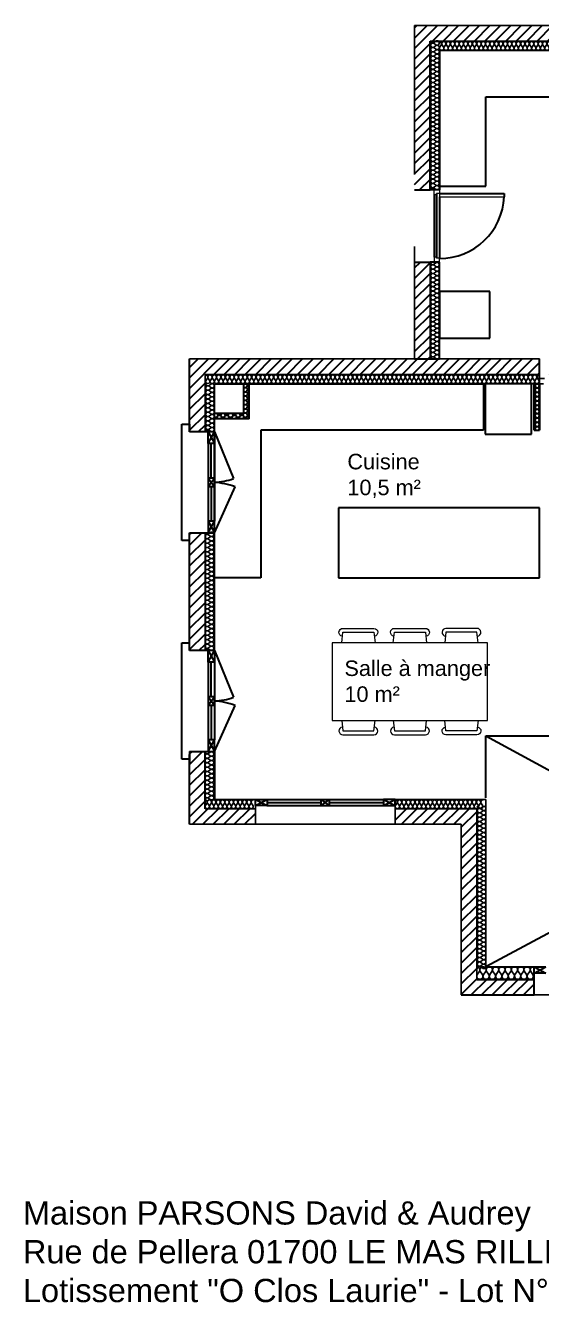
# Model space of a CAD drawing. Header units: millimetres. Extents: x -210 to 11976, y -396 to 3955.
# Drawn here: x -210 to 455, y -396 to 1250 of the extents above; entities that cross this region are included whole.
import ezdxf

# ---------------------------------------------------------------- set-up
doc = ezdxf.new("R2010")
doc.units = ezdxf.units.MM
for name, color, linetype in [('Cloisons', 8, 'Continuous'), ('Isolation', 6, 'Continuous'), ('MenuisInt', 4, 'Continuous'), ('Mobilier', 180, 'Continuous'), ('Texte', 7, 'Continuous')]:
    doc.layers.add(name, color=color, linetype=linetype)
for name, color, linetype, lineweight in [('IlotCentralCuisine', 5, 'Continuous', 5), ('MenuisExt', 140, 'Continuous', 18), ('Mobilier2', 150, 'Continuous', 5), ('VideSurSejour', 7, 'Continuous', 5)]:
    doc.layers.add(name, color=color, linetype=linetype, lineweight=lineweight)
doc.styles.get("Standard").update_dxf_attribs({"font": 'Arial.ttf'})

# ---------------------------------------------------------------- blocks, each defined once
blk = doc.blocks.new('*U10')
at = {"flags": 128}
for points in [[(0, 1, -0.505863), (0.24, 0.68), (0.01, 0.32, 1.322645), (0.49, 0.32), (0.26, 0.68, -0.505863), (0.5, 1)], [(0.5, 1, -0.505863), (0.74, 0.68), (0.51, 0.32, 1.322645), (0.99, 0.32), (0.76, 0.68, -0.505863), (1, 1)], [(1, 1, -0.505863), (1.24, 0.68), (1.01, 0.32, 1.322645), (1.49, 0.32), (1.26, 0.68, -0.505863), (1.5, 1)], [(1.5, 1, -0.505863), (1.74, 0.68), (1.51, 0.32, 1.322645), (1.99, 0.32), (1.76, 0.68, -0.505863), (2, 1)], [(2, 1, -0.505863), (2.24, 0.68), (2.01, 0.32, 1.322645), (2.49, 0.32), (2.26, 0.68, -0.505863), (2.5, 1)], [(2.5, 1, -0.505863), (2.74, 0.68), (2.51, 0.32, 1.322645), (2.99, 0.32), (2.76, 0.68, -0.505863), (3, 1)], [(3, 1, -0.505863), (3.24, 0.68), (3.01, 0.32, 1.322645), (3.49, 0.32), (3.26, 0.68, -0.505863), (3.5, 1)], [(3.5, 1, -0.505863), (3.74, 0.68), (3.51, 0.32, 1.322645), (3.99, 0.32), (3.76, 0.68, -0.505863), (4, 1)], [(4, 1, -0.505863), (4.24, 0.68), (4.01, 0.32, 1.322645), (4.49, 0.32), (4.26, 0.68, -0.505863), (4.5, 1)], [(4.5, 1, -0.505863), (4.74, 0.68), (4.51, 0.32, 1.322645), (4.99, 0.32), (4.76, 0.68, -0.505863), (5, 1)], [(5, 1, -0.505863), (5.24, 0.68), (5.01, 0.32, 1.322645), (5.49, 0.32), (5.26, 0.68, -0.505863), (5.5, 1)]]:
    blk.add_lwpolyline(points, format="xyb", dxfattribs=at)
blk = doc.blocks.new('*U14')
at = {"flags": 128}
for points in [[(0, 1, -0.505863), (0.24, 0.68), (0.01, 0.32, 1.322645), (0.49, 0.32), (0.26, 0.68, -0.505863), (0.5, 1)], [(0.5, 1, -0.505863), (0.74, 0.68), (0.51, 0.32, 1.322645), (0.99, 0.32), (0.76, 0.68, -0.505863), (1, 1)], [(1, 1, -0.505863), (1.24, 0.68), (1.01, 0.32, 1.322645), (1.49, 0.32), (1.26, 0.68, -0.505863), (1.5, 1)], [(1.5, 1, -0.505863), (1.74, 0.68), (1.51, 0.32, 1.322645), (1.99, 0.32), (1.76, 0.68, -0.505863), (2, 1)], [(2, 1, -0.505863), (2.24, 0.68), (2.01, 0.32, 1.322645), (2.49, 0.32), (2.26, 0.68, -0.505863), (2.5, 1)], [(2.5, 1, -0.505863), (2.74, 0.68), (2.51, 0.32, 1.322645), (2.99, 0.32), (2.76, 0.68, -0.505863), (3, 1)], [(3, 1, -0.505863), (3.24, 0.68), (3.01, 0.32, 1.322645), (3.49, 0.32), (3.26, 0.68, -0.505863), (3.5, 1)], [(3.5, 1, -0.505863), (3.74, 0.68), (3.51, 0.32, 1.322645), (3.99, 0.32), (3.76, 0.68, -0.505863), (4, 1)], [(4, 1, -0.505863), (4.24, 0.68), (4.01, 0.32, 1.322645), (4.49, 0.32), (4.26, 0.68, -0.505863), (4.5, 1)], [(4.5, 1, -0.505863), (4.74, 0.68), (4.51, 0.32, 1.322645), (4.99, 0.32), (4.76, 0.68, -0.505863), (5, 1)], [(5, 1, -0.505863), (5.24, 0.68), (5.01, 0.32, 1.322645), (5.49, 0.32), (5.26, 0.68, -0.505863), (5.5, 1)], [(5.5, 1, -0.505863), (5.74, 0.68), (5.51, 0.32, 1.322645), (5.99, 0.32), (5.76, 0.68, -0.505863), (6, 1)], [(6, 1, -0.505863), (6.24, 0.68), (6.01, 0.32, 1.322645), (6.49, 0.32), (6.26, 0.68, -0.505863), (6.5, 1)], [(6.5, 1, -0.505863), (6.74, 0.68), (6.51, 0.32, 1.322645), (6.99, 0.32), (6.76, 0.68, -0.505863), (7, 1)], [(7, 1, -0.505863), (7.24, 0.68), (7.01, 0.32, 1.322645), (7.49, 0.32), (7.26, 0.68, -0.505863), (7.5, 1)], [(7.5, 1, -0.505863), (7.74, 0.68), (7.51, 0.32, 1.322645), (7.99, 0.32), (7.76, 0.68, -0.505863), (8, 1)], [(8, 1, -0.505863), (8.24, 0.68), (8.01, 0.32, 1.322645), (8.49, 0.32), (8.26, 0.68, -0.505863), (8.5, 1)], [(8.5, 1, -0.505863), (8.74, 0.68), (8.51, 0.32, 1.322645), (8.99, 0.32), (8.76, 0.68, -0.505863), (9, 1)], [(9, 1, -0.505863), (9.24, 0.68), (9.01, 0.32, 1.322645), (9.49, 0.32), (9.26, 0.68, -0.505863), (9.5, 1)], [(9.5, 1, -0.505863), (9.74, 0.68), (9.51, 0.32, 1.322645), (9.99, 0.32), (9.76, 0.68, -0.505863), (10, 1)], [(10, 1, -0.505863), (10.24, 0.68), (10.01, 0.32, 1.322645), (10.49, 0.32), (10.26, 0.68, -0.505863), (10.5, 1)], [(10.5, 1, -0.505863), (10.74, 0.68), (10.51, 0.32, 1.322645), (10.99, 0.32), (10.76, 0.68, -0.505863), (11, 1)], [(11, 1, -0.505863), (11.24, 0.68), (11.01, 0.32, 1.322645), (11.49, 0.32), (11.26, 0.68, -0.505863), (11.5, 1)], [(11.5, 1, -0.505863), (11.74, 0.68), (11.51, 0.32, 1.322645), (11.99, 0.32), (11.76, 0.68, -0.505863), (12, 1)], [(12, 1, -0.505863), (12.24, 0.68), (12.01, 0.32, 1.322645), (12.49, 0.32), (12.26, 0.68, -0.505863), (12.5, 1)], [(12.5, 1, -0.505863), (12.74, 0.68), (12.51, 0.32, 1.322645), (12.99, 0.32), (12.76, 0.68, -0.505863), (13, 1)], [(13, 1, -0.505863), (13.24, 0.68), (13.01, 0.32, 1.322645), (13.49, 0.32), (13.26, 0.68, -0.505863), (13.5, 1)], [(13.5, 1, -0.505863), (13.74, 0.68), (13.51, 0.32, 1.322645), (13.99, 0.32), (13.76, 0.68, -0.505863), (14, 1)], [(14, 1, -0.505863), (14.24, 0.68), (14.01, 0.32, 1.322645), (14.49, 0.32), (14.26, 0.68, -0.505863), (14.5, 1)], [(14.5, 1, -0.505863), (14.74, 0.68), (14.51, 0.32, 1.322645), (14.99, 0.32), (14.76, 0.68, -0.505863), (15, 1)], [(15, 1, -0.505863), (15.24, 0.68), (15.01, 0.32, 1.322645), (15.49, 0.32), (15.26, 0.68, -0.505863), (15.5, 1)], [(15.5, 1, -0.505863), (15.74, 0.68), (15.51, 0.32, 1.322645), (15.99, 0.32), (15.76, 0.68, -0.505863), (16, 1)], [(16, 1, -0.505863), (16.24, 0.68), (16.01, 0.32, 1.322645), (16.49, 0.32), (16.26, 0.68, -0.505863), (16.5, 1)], [(16.5, 1, -0.505863), (16.74, 0.68), (16.51, 0.32, 1.322645), (16.99, 0.32), (16.76, 0.68, -0.505863), (17, 1)], [(17, 1, -0.505863), (17.24, 0.68), (17.01, 0.32, 1.322645), (17.49, 0.32), (17.26, 0.68, -0.505863), (17.5, 1)], [(17.5, 1, -0.505863), (17.74, 0.68), (17.51, 0.32, 1.322645), (17.99, 0.32), (17.76, 0.68, -0.505863), (18, 1)], [(18, 1, -0.505863), (18.24, 0.68), (18.01, 0.32, 1.322645), (18.49, 0.32), (18.26, 0.68, -0.505863), (18.5, 1)]]:
    blk.add_lwpolyline(points, format="xyb", dxfattribs=at)
blk = doc.blocks.new('Tavolo 200x100')
at = {"layer": 'Mobilier2'}
for points in [[(13, 108.6, -0.946147), (13.6, 118.6), (53.6, 118.6, -0.946147), (54.1, 108.6)], [(120.6, 108.6, 0.946147), (120, 118.6), (80, 118.6, 0.946147), (79.4, 108.6)], [(187, 108.6, 0.946147), (186.4, 118.6), (146.4, 118.6, 0.946147), (145.9, 108.6)], [(13, -8.6, 0.946147), (13.6, -18.6), (53.6, -18.6, 0.946147), (54.1, -8.6)], [(120.6, -8.6, -0.946147), (120, -18.6), (80, -18.6, -0.946147), (79.4, -8.6)], [(187, -8.6, -0.946147), (186.4, -18.6), (146.4, -18.6, -0.946147), (145.9, -8.6)]]:
    blk.add_lwpolyline(points, format="xyb", dxfattribs=at)
blk.add_lwpolyline([(0, 100), (200, 100), (200, 0), (0, 0)], close=True, dxfattribs=at)
for points in [[(12.1, 100), (13.6, 113.6), (53.6, 113.6), (55.1, 100)], [(121.5, 100), (120, 113.6), (80, 113.6), (78.5, 100)], [(187.9, 100), (186.4, 113.6), (146.4, 113.6), (144.9, 100)], [(12.1, 0), (13.6, -13.6), (53.6, -13.6), (55.1, 0)], [(121.5, 0), (120, -13.6), (80, -13.6), (78.5, 0)], [(187.9, 0), (186.4, -13.6), (146.4, -13.6), (144.9, 0)]]:
    blk.add_lwpolyline(points, dxfattribs=at)
blk = doc.blocks.new('*U87')
at = {"flags": 128}
for points in [[(0, 1, -0.505863), (0.24, 0.68), (0.01, 0.32, 1.322645), (0.49, 0.32), (0.26, 0.68, -0.505863), (0.5, 1)], [(0.5, 1, -0.505863), (0.74, 0.68), (0.51, 0.32, 1.322645), (0.99, 0.32), (0.76, 0.68, -0.505863), (1, 1)], [(1, 1, -0.505863), (1.24, 0.68), (1.01, 0.32, 1.322645), (1.49, 0.32), (1.26, 0.68, -0.505863), (1.5, 1)], [(1.5, 1, -0.505863), (1.74, 0.68), (1.51, 0.32, 1.322645), (1.99, 0.32), (1.76, 0.68, -0.505863), (2, 1)], [(2, 1, -0.505863), (2.24, 0.68), (2.01, 0.32, 1.322645), (2.49, 0.32), (2.26, 0.68, -0.505863), (2.5, 1)], [(2.5, 1, -0.505863), (2.74, 0.68), (2.51, 0.32, 1.322645), (2.99, 0.32), (2.76, 0.68, -0.505863), (3, 1)], [(3, 1, -0.505863), (3.24, 0.68), (3.01, 0.32, 1.322645), (3.49, 0.32), (3.26, 0.68, -0.505863), (3.5, 1)], [(3.5, 1, -0.505863), (3.74, 0.68), (3.51, 0.32, 1.322645), (3.99, 0.32), (3.76, 0.68, -0.505863), (4, 1)], [(4, 1, -0.505863), (4.24, 0.68), (4.01, 0.32, 1.322645), (4.49, 0.32), (4.26, 0.68, -0.505863), (4.5, 1)], [(4.5, 1, -0.505863), (4.74, 0.68), (4.51, 0.32, 1.322645), (4.99, 0.32), (4.76, 0.68, -0.505863), (5, 1)], [(5, 1, -0.505863), (5.24, 0.68), (5.01, 0.32, 1.322645), (5.49, 0.32), (5.26, 0.68, -0.505863), (5.5, 1)], [(5.5, 1, -0.505863), (5.74, 0.68), (5.51, 0.32, 1.322645), (5.99, 0.32), (5.76, 0.68, -0.505863), (6, 1)], [(6, 1, -0.505863), (6.24, 0.68), (6.01, 0.32, 1.322645), (6.49, 0.32), (6.26, 0.68, -0.505863), (6.5, 1)], [(6.5, 1, -0.505863), (6.74, 0.68), (6.51, 0.32, 1.322645), (6.99, 0.32), (6.76, 0.68, -0.505863), (7, 1)], [(7, 1, -0.505863), (7.24, 0.68), (7.01, 0.32, 1.322645), (7.49, 0.32), (7.26, 0.68, -0.505863), (7.5, 1)], [(7.5, 1, -0.505863), (7.74, 0.68), (7.51, 0.32, 1.322645), (7.99, 0.32), (7.76, 0.68, -0.505863), (8, 1)], [(8, 1, -0.505863), (8.24, 0.68), (8.01, 0.32, 1.322645), (8.49, 0.32), (8.26, 0.68, -0.505863), (8.5, 1)], [(8.5, 1, -0.505863), (8.74, 0.68), (8.51, 0.32, 1.322645), (8.99, 0.32), (8.76, 0.68, -0.505863), (9, 1)], [(9, 1, -0.505863), (9.24, 0.68), (9.01, 0.32, 1.322645), (9.49, 0.32), (9.26, 0.68, -0.505863), (9.5, 1)], [(9.5, 1, -0.505863), (9.74, 0.68), (9.51, 0.32, 1.322645), (9.99, 0.32), (9.76, 0.68, -0.505863), (10, 1)]]:
    blk.add_lwpolyline(points, format="xyb", dxfattribs=at)
blk = doc.blocks.new('*U91')
at = {"flags": 128}
for points in [[(0, 1, -0.505863), (0.24, 0.68), (0.01, 0.32, 1.322645), (0.49, 0.32), (0.26, 0.68, -0.505863), (0.5, 1)], [(0.5, 1, -0.505863), (0.74, 0.68), (0.51, 0.32, 1.322645), (0.99, 0.32), (0.76, 0.68, -0.505863), (1, 1)], [(1, 1, -0.505863), (1.24, 0.68), (1.01, 0.32, 1.322645), (1.49, 0.32), (1.26, 0.68, -0.505863), (1.5, 1)], [(1.5, 1, -0.505863), (1.74, 0.68), (1.51, 0.32, 1.322645), (1.99, 0.32), (1.76, 0.68, -0.505863), (2, 1)], [(2, 1, -0.505863), (2.24, 0.68), (2.01, 0.32, 1.322645), (2.49, 0.32), (2.26, 0.68, -0.505863), (2.5, 1)], [(2.5, 1, -0.505863), (2.74, 0.68), (2.51, 0.32, 1.322645), (2.99, 0.32), (2.76, 0.68, -0.505863), (3, 1)], [(3, 1, -0.505863), (3.24, 0.68), (3.01, 0.32, 1.322645), (3.49, 0.32), (3.26, 0.68, -0.505863), (3.5, 1)], [(3.5, 1, -0.505863), (3.74, 0.68), (3.51, 0.32, 1.322645), (3.99, 0.32), (3.76, 0.68, -0.505863), (4, 1)], [(4, 1, -0.505863), (4.24, 0.68), (4.01, 0.32, 1.322645), (4.49, 0.32), (4.26, 0.68, -0.505863), (4.5, 1)], [(4.5, 1, -0.505863), (4.74, 0.68), (4.51, 0.32, 1.322645), (4.99, 0.32), (4.76, 0.68, -0.505863), (5, 1)], [(5, 1, -0.505863), (5.24, 0.68), (5.01, 0.32, 1.322645), (5.49, 0.32), (5.26, 0.68, -0.505863), (5.5, 1)], [(5.5, 1, -0.505863), (5.74, 0.68), (5.51, 0.32, 1.322645), (5.99, 0.32), (5.76, 0.68, -0.505863), (6, 1)], [(6, 1, -0.505863), (6.24, 0.68), (6.01, 0.32, 1.322645), (6.49, 0.32), (6.26, 0.68, -0.505863), (6.5, 1)], [(6.5, 1, -0.505863), (6.74, 0.68), (6.51, 0.32, 1.322645), (6.99, 0.32), (6.76, 0.68, -0.505863), (7, 1)], [(7, 1, -0.505863), (7.24, 0.68), (7.01, 0.32, 1.322645), (7.49, 0.32), (7.26, 0.68, -0.505863), (7.5, 1)], [(7.5, 1, -0.505863), (7.74, 0.68), (7.51, 0.32, 1.322645), (7.99, 0.32), (7.76, 0.68, -0.505863), (8, 1)], [(8, 1, -0.505863), (8.24, 0.68), (8.01, 0.32, 1.322645), (8.49, 0.32), (8.26, 0.68, -0.505863), (8.5, 1)], [(8.5, 1, -0.505863), (8.74, 0.68), (8.51, 0.32, 1.322645), (8.99, 0.32), (8.76, 0.68, -0.505863), (9, 1)], [(9, 1, -0.505863), (9.24, 0.68), (9.01, 0.32, 1.322645), (9.49, 0.32), (9.26, 0.68, -0.505863), (9.5, 1)], [(9.5, 1, -0.505863), (9.74, 0.68), (9.51, 0.32, 1.322645), (9.99, 0.32), (9.76, 0.68, -0.505863), (10, 1)], [(10, 1, -0.505863), (10.24, 0.68), (10.01, 0.32, 1.322645), (10.49, 0.32), (10.26, 0.68, -0.505863), (10.5, 1)], [(10.5, 1, -0.505863), (10.74, 0.68), (10.51, 0.32, 1.322645), (10.99, 0.32), (10.76, 0.68, -0.505863), (11, 1)], [(11, 1, -0.505863), (11.24, 0.68), (11.01, 0.32, 1.322645), (11.49, 0.32), (11.26, 0.68, -0.505863), (11.5, 1)], [(11.5, 1, -0.505863), (11.74, 0.68), (11.51, 0.32, 1.322645), (11.99, 0.32), (11.76, 0.68, -0.505863), (12, 1)], [(12, 1, -0.505863), (12.24, 0.68), (12.01, 0.32, 1.322645), (12.49, 0.32), (12.26, 0.68, -0.505863), (12.5, 1)], [(12.5, 1, -0.505863), (12.74, 0.68), (12.51, 0.32, 1.322645), (12.99, 0.32), (12.76, 0.68, -0.505863), (13, 1)], [(13, 1, -0.505863), (13.24, 0.68), (13.01, 0.32, 1.322645), (13.49, 0.32), (13.26, 0.68, -0.505863), (13.5, 1)], [(13.5, 1, -0.505863), (13.74, 0.68), (13.51, 0.32, 1.322645), (13.99, 0.32), (13.76, 0.68, -0.505863), (14, 1)], [(14, 1, -0.505863), (14.24, 0.68), (14.01, 0.32, 1.322645), (14.49, 0.32), (14.26, 0.68, -0.505863), (14.5, 1)], [(14.5, 1, -0.505863), (14.74, 0.68), (14.51, 0.32, 1.322645), (14.99, 0.32), (14.76, 0.68, -0.505863), (15, 1)], [(15, 1, -0.505863), (15.24, 0.68), (15.01, 0.32, 1.322645), (15.49, 0.32), (15.26, 0.68, -0.505863), (15.5, 1)], [(15.5, 1, -0.505863), (15.74, 0.68), (15.51, 0.32, 1.322645), (15.99, 0.32), (15.76, 0.68, -0.505863), (16, 1)], [(16, 1, -0.505863), (16.24, 0.68), (16.01, 0.32, 1.322645), (16.49, 0.32), (16.26, 0.68, -0.505863), (16.5, 1)], [(16.5, 1, -0.505863), (16.74, 0.68), (16.51, 0.32, 1.322645), (16.99, 0.32), (16.76, 0.68, -0.505863), (17, 1)], [(17, 1, -0.505863), (17.24, 0.68), (17.01, 0.32, 1.322645), (17.49, 0.32), (17.26, 0.68, -0.505863), (17.5, 1)], [(17.5, 1, -0.505863), (17.74, 0.68), (17.51, 0.32, 1.322645), (17.99, 0.32), (17.76, 0.68, -0.505863), (18, 1)], [(18, 1, -0.505863), (18.24, 0.68), (18.01, 0.32, 1.322645), (18.49, 0.32), (18.26, 0.68, -0.505863), (18.5, 1)], [(18.5, 1, -0.505863), (18.74, 0.68), (18.51, 0.32, 1.322645), (18.99, 0.32), (18.76, 0.68, -0.505863), (19, 1)], [(19, 1, -0.505863), (19.24, 0.68), (19.01, 0.32, 1.322645), (19.49, 0.32), (19.26, 0.68, -0.505863), (19.5, 1)], [(19.5, 1, -0.505863), (19.74, 0.68), (19.51, 0.32, 1.322645), (19.99, 0.32), (19.76, 0.68, -0.505863), (20, 1)], [(20, 1, -0.505863), (20.24, 0.68), (20.01, 0.32, 1.322645), (20.49, 0.32), (20.26, 0.68, -0.505863), (20.5, 1)], [(20.5, 1, -0.505863), (20.74, 0.68), (20.51, 0.32, 1.322645), (20.99, 0.32), (20.76, 0.68, -0.505863), (21, 1)], [(21, 1, -0.505863), (21.24, 0.68), (21.01, 0.32, 1.322645), (21.49, 0.32), (21.26, 0.68, -0.505863), (21.5, 1)], [(21.5, 1, -0.505863), (21.74, 0.68), (21.51, 0.32, 1.322645), (21.99, 0.32), (21.76, 0.68, -0.505863), (22, 1)], [(22, 1, -0.505863), (22.24, 0.68), (22.01, 0.32, 1.322645), (22.49, 0.32), (22.26, 0.68, -0.505863), (22.5, 1)], [(22.5, 1, -0.505863), (22.74, 0.68), (22.51, 0.32, 1.322645), (22.99, 0.32), (22.76, 0.68, -0.505863), (23, 1)], [(23, 1, -0.505863), (23.24, 0.68), (23.01, 0.32, 1.322645), (23.49, 0.32), (23.26, 0.68, -0.505863), (23.5, 1)], [(23.5, 1, -0.505863), (23.74, 0.68), (23.51, 0.32, 1.322645), (23.99, 0.32), (23.76, 0.68, -0.505863), (24, 1)], [(24, 1, -0.505863), (24.24, 0.68), (24.01, 0.32, 1.322645), (24.49, 0.32), (24.26, 0.68, -0.505863), (24.5, 1)], [(24.5, 1, -0.505863), (24.74, 0.68), (24.51, 0.32, 1.322645), (24.99, 0.32), (24.76, 0.68, -0.505863), (25, 1)], [(25, 1, -0.505863), (25.24, 0.68), (25.01, 0.32, 1.322645), (25.49, 0.32), (25.26, 0.68, -0.505863), (25.5, 1)], [(25.5, 1, -0.505863), (25.74, 0.68), (25.51, 0.32, 1.322645), (25.99, 0.32), (25.76, 0.68, -0.505863), (26, 1)], [(26, 1, -0.505863), (26.24, 0.68), (26.01, 0.32, 1.322645), (26.49, 0.32), (26.26, 0.68, -0.505863), (26.5, 1)], [(26.5, 1, -0.505863), (26.74, 0.68), (26.51, 0.32, 1.322645), (26.99, 0.32), (26.76, 0.68, -0.505863), (27, 1)], [(27, 1, -0.505863), (27.24, 0.68), (27.01, 0.32, 1.322645), (27.49, 0.32), (27.26, 0.68, -0.505863), (27.5, 1)], [(27.5, 1, -0.505863), (27.74, 0.68), (27.51, 0.32, 1.322645), (27.99, 0.32), (27.76, 0.68, -0.505863), (28, 1)], [(28, 1, -0.505863), (28.24, 0.68), (28.01, 0.32, 1.322645), (28.49, 0.32), (28.26, 0.68, -0.505863), (28.5, 1)], [(28.5, 1, -0.505863), (28.74, 0.68), (28.51, 0.32, 1.322645), (28.99, 0.32), (28.76, 0.68, -0.505863), (29, 1)], [(29, 1, -0.505863), (29.24, 0.68), (29.01, 0.32, 1.322645), (29.49, 0.32), (29.26, 0.68, -0.505863), (29.5, 1)], [(29.5, 1, -0.505863), (29.74, 0.68), (29.51, 0.32, 1.322645), (29.99, 0.32), (29.76, 0.68, -0.505863), (30, 1)], [(30, 1, -0.505863), (30.24, 0.68), (30.01, 0.32, 1.322645), (30.49, 0.32), (30.26, 0.68, -0.505863), (30.5, 1)], [(30.5, 1, -0.505863), (30.74, 0.68), (30.51, 0.32, 1.322645), (30.99, 0.32), (30.76, 0.68, -0.505863), (31, 1)], [(31, 1, -0.505863), (31.24, 0.68), (31.01, 0.32, 1.322645), (31.49, 0.32), (31.26, 0.68, -0.505863), (31.5, 1)], [(31.5, 1, -0.505863), (31.74, 0.68), (31.51, 0.32, 1.322645), (31.99, 0.32), (31.76, 0.68, -0.505863), (32, 1)], [(32, 1, -0.505863), (32.24, 0.68), (32.01, 0.32, 1.322645), (32.49, 0.32), (32.26, 0.68, -0.505863), (32.5, 1)], [(32.5, 1, -0.505863), (32.74, 0.68), (32.51, 0.32, 1.322645), (32.99, 0.32), (32.76, 0.68, -0.505863), (33, 1)], [(33, 1, -0.505863), (33.24, 0.68), (33.01, 0.32, 1.322645), (33.49, 0.32), (33.26, 0.68, -0.505863), (33.5, 1)], [(33.5, 1, -0.505863), (33.74, 0.68), (33.51, 0.32, 1.322645), (33.99, 0.32), (33.76, 0.68, -0.505863), (34, 1)], [(34, 1, -0.505863), (34.24, 0.68), (34.01, 0.32, 1.322645), (34.49, 0.32), (34.26, 0.68, -0.505863), (34.5, 1)], [(34.5, 1, -0.505863), (34.74, 0.68), (34.51, 0.32, 1.322645), (34.99, 0.32), (34.76, 0.68, -0.505863), (35, 1)], [(35, 1, -0.505863), (35.24, 0.68), (35.01, 0.32, 1.322645), (35.49, 0.32), (35.26, 0.68, -0.505863), (35.5, 1)], [(35.5, 1, -0.505863), (35.74, 0.68), (35.51, 0.32, 1.322645), (35.99, 0.32), (35.76, 0.68, -0.505863), (36, 1)], [(36, 1, -0.505863), (36.24, 0.68), (36.01, 0.32, 1.322645), (36.49, 0.32), (36.26, 0.68, -0.505863), (36.5, 1)], [(36.5, 1, -0.505863), (36.74, 0.68), (36.51, 0.32, 1.322645), (36.99, 0.32), (36.76, 0.68, -0.505863), (37, 1)], [(37, 1, -0.505863), (37.24, 0.68), (37.01, 0.32, 1.322645), (37.49, 0.32), (37.26, 0.68, -0.505863), (37.5, 1)], [(37.5, 1, -0.505863), (37.74, 0.68), (37.51, 0.32, 1.322645), (37.99, 0.32), (37.76, 0.68, -0.505863), (38, 1)]]:
    blk.add_lwpolyline(points, format="xyb", dxfattribs=at)
blk = doc.blocks.new('*U92')
at = {"flags": 128}
for points in [[(0, 1, -0.505863), (0.24, 0.68), (0.01, 0.32, 1.322645), (0.49, 0.32), (0.26, 0.68, -0.505863), (0.5, 1)], [(0.5, 1, -0.505863), (0.74, 0.68), (0.51, 0.32, 1.322645), (0.99, 0.32), (0.76, 0.68, -0.505863), (1, 1)], [(1, 1, -0.505863), (1.24, 0.68), (1.01, 0.32, 1.322645), (1.49, 0.32), (1.26, 0.68, -0.505863), (1.5, 1)], [(1.5, 1, -0.505863), (1.74, 0.68), (1.51, 0.32, 1.322645), (1.99, 0.32), (1.76, 0.68, -0.505863), (2, 1)], [(2, 1, -0.505863), (2.24, 0.68), (2.01, 0.32, 1.322645), (2.49, 0.32), (2.26, 0.68, -0.505863), (2.5, 1)], [(2.5, 1, -0.505863), (2.74, 0.68), (2.51, 0.32, 1.322645), (2.99, 0.32), (2.76, 0.68, -0.505863), (3, 1)], [(3, 1, -0.505863), (3.24, 0.68), (3.01, 0.32, 1.322645), (3.49, 0.32), (3.26, 0.68, -0.505863), (3.5, 1)], [(3.5, 1, -0.505863), (3.74, 0.68), (3.51, 0.32, 1.322645), (3.99, 0.32), (3.76, 0.68, -0.505863), (4, 1)], [(4, 1, -0.505863), (4.24, 0.68), (4.01, 0.32, 1.322645), (4.49, 0.32), (4.26, 0.68, -0.505863), (4.5, 1)], [(4.5, 1, -0.505863), (4.74, 0.68), (4.51, 0.32, 1.322645), (4.99, 0.32), (4.76, 0.68, -0.505863), (5, 1)], [(5, 1, -0.505863), (5.24, 0.68), (5.01, 0.32, 1.322645), (5.49, 0.32), (5.26, 0.68, -0.505863), (5.5, 1)], [(5.5, 1, -0.505863), (5.74, 0.68), (5.51, 0.32, 1.322645), (5.99, 0.32), (5.76, 0.68, -0.505863), (6, 1)], [(6, 1, -0.505863), (6.24, 0.68), (6.01, 0.32, 1.322645), (6.49, 0.32), (6.26, 0.68, -0.505863), (6.5, 1)], [(6.5, 1, -0.505863), (6.74, 0.68), (6.51, 0.32, 1.322645), (6.99, 0.32), (6.76, 0.68, -0.505863), (7, 1)], [(7, 1, -0.505863), (7.24, 0.68), (7.01, 0.32, 1.322645), (7.49, 0.32), (7.26, 0.68, -0.505863), (7.5, 1)], [(7.5, 1, -0.505863), (7.74, 0.68), (7.51, 0.32, 1.322645), (7.99, 0.32), (7.76, 0.68, -0.505863), (8, 1)], [(8, 1, -0.505863), (8.24, 0.68), (8.01, 0.32, 1.322645), (8.49, 0.32), (8.26, 0.68, -0.505863), (8.5, 1)], [(8.5, 1, -0.505863), (8.74, 0.68), (8.51, 0.32, 1.322645), (8.99, 0.32), (8.76, 0.68, -0.505863), (9, 1)], [(9, 1, -0.505863), (9.24, 0.68), (9.01, 0.32, 1.322645), (9.49, 0.32), (9.26, 0.68, -0.505863), (9.5, 1)], [(9.5, 1, -0.505863), (9.74, 0.68), (9.51, 0.32, 1.322645), (9.99, 0.32), (9.76, 0.68, -0.505863), (10, 1)], [(10, 1, -0.505863), (10.24, 0.68), (10.01, 0.32, 1.322645), (10.49, 0.32), (10.26, 0.68, -0.505863), (10.5, 1)], [(10.5, 1, -0.505863), (10.74, 0.68), (10.51, 0.32, 1.322645), (10.99, 0.32), (10.76, 0.68, -0.505863), (11, 1)], [(11, 1, -0.505863), (11.24, 0.68), (11.01, 0.32, 1.322645), (11.49, 0.32), (11.26, 0.68, -0.505863), (11.5, 1)], [(11.5, 1, -0.505863), (11.74, 0.68), (11.51, 0.32, 1.322645), (11.99, 0.32), (11.76, 0.68, -0.505863), (12, 1)], [(12, 1, -0.505863), (12.24, 0.68), (12.01, 0.32, 1.322645), (12.49, 0.32), (12.26, 0.68, -0.505863), (12.5, 1)], [(12.5, 1, -0.505863), (12.74, 0.68), (12.51, 0.32, 1.322645), (12.99, 0.32), (12.76, 0.68, -0.505863), (13, 1)], [(13, 1, -0.505863), (13.24, 0.68), (13.01, 0.32, 1.322645), (13.49, 0.32), (13.26, 0.68, -0.505863), (13.5, 1)]]:
    blk.add_lwpolyline(points, format="xyb", dxfattribs=at)
blk = doc.blocks.new('*U93')
at = {"flags": 128}
for points in [[(0, 1, -0.505863), (0.24, 0.68), (0.01, 0.32, 1.322645), (0.49, 0.32), (0.26, 0.68, -0.505863), (0.5, 1)], [(0.5, 1, -0.505863), (0.74, 0.68), (0.51, 0.32, 1.322645), (0.99, 0.32), (0.76, 0.68, -0.505863), (1, 1)], [(1, 1, -0.505863), (1.24, 0.68), (1.01, 0.32, 1.322645), (1.49, 0.32), (1.26, 0.68, -0.505863), (1.5, 1)], [(1.5, 1, -0.505863), (1.74, 0.68), (1.51, 0.32, 1.322645), (1.99, 0.32), (1.76, 0.68, -0.505863), (2, 1)], [(2, 1, -0.505863), (2.24, 0.68), (2.01, 0.32, 1.322645), (2.49, 0.32), (2.26, 0.68, -0.505863), (2.5, 1)], [(2.5, 1, -0.505863), (2.74, 0.68), (2.51, 0.32, 1.322645), (2.99, 0.32), (2.76, 0.68, -0.505863), (3, 1)], [(3, 1, -0.505863), (3.24, 0.68), (3.01, 0.32, 1.322645), (3.49, 0.32), (3.26, 0.68, -0.505863), (3.5, 1)], [(3.5, 1, -0.505863), (3.74, 0.68), (3.51, 0.32, 1.322645), (3.99, 0.32), (3.76, 0.68, -0.505863), (4, 1)], [(4, 1, -0.505863), (4.24, 0.68), (4.01, 0.32, 1.322645), (4.49, 0.32), (4.26, 0.68, -0.505863), (4.5, 1)]]:
    blk.add_lwpolyline(points, format="xyb", dxfattribs=at)
blk = doc.blocks.new('*U96')
at = {"flags": 128}
for points in [[(0, 1, -0.505863), (0.24, 0.68), (0.01, 0.32, 1.322645), (0.49, 0.32), (0.26, 0.68, -0.505863), (0.5, 1)], [(0.5, 1, -0.505863), (0.74, 0.68), (0.51, 0.32, 1.322645), (0.99, 0.32), (0.76, 0.68, -0.505863), (1, 1)], [(1, 1, -0.505863), (1.24, 0.68), (1.01, 0.32, 1.322645), (1.49, 0.32), (1.26, 0.68, -0.505863), (1.5, 1)], [(1.5, 1, -0.505863), (1.74, 0.68), (1.51, 0.32, 1.322645), (1.99, 0.32), (1.76, 0.68, -0.505863), (2, 1)], [(2, 1, -0.505863), (2.24, 0.68), (2.01, 0.32, 1.322645), (2.49, 0.32), (2.26, 0.68, -0.505863), (2.5, 1)], [(2.5, 1, -0.505863), (2.74, 0.68), (2.51, 0.32, 1.322645), (2.99, 0.32), (2.76, 0.68, -0.505863), (3, 1)], [(3, 1, -0.505863), (3.24, 0.68), (3.01, 0.32, 1.322645), (3.49, 0.32), (3.26, 0.68, -0.505863), (3.5, 1)], [(3.5, 1, -0.505863), (3.74, 0.68), (3.51, 0.32, 1.322645), (3.99, 0.32), (3.76, 0.68, -0.505863), (4, 1)], [(4, 1, -0.505863), (4.24, 0.68), (4.01, 0.32, 1.322645), (4.49, 0.32), (4.26, 0.68, -0.505863), (4.5, 1)], [(4.5, 1, -0.505863), (4.74, 0.68), (4.51, 0.32, 1.322645), (4.99, 0.32), (4.76, 0.68, -0.505863), (5, 1)], [(5, 1, -0.505863), (5.24, 0.68), (5.01, 0.32, 1.322645), (5.49, 0.32), (5.26, 0.68, -0.505863), (5.5, 1)], [(5.5, 1, -0.505863), (5.74, 0.68), (5.51, 0.32, 1.322645), (5.99, 0.32), (5.76, 0.68, -0.505863), (6, 1)], [(6, 1, -0.505863), (6.24, 0.68), (6.01, 0.32, 1.322645), (6.49, 0.32), (6.26, 0.68, -0.505863), (6.5, 1)], [(6.5, 1, -0.505863), (6.74, 0.68), (6.51, 0.32, 1.322645), (6.99, 0.32), (6.76, 0.68, -0.505863), (7, 1)], [(7, 1, -0.505863), (7.24, 0.68), (7.01, 0.32, 1.322645), (7.49, 0.32), (7.26, 0.68, -0.505863), (7.5, 1)], [(7.5, 1, -0.505863), (7.74, 0.68), (7.51, 0.32, 1.322645), (7.99, 0.32), (7.76, 0.68, -0.505863), (8, 1)], [(8, 1, -0.505863), (8.24, 0.68), (8.01, 0.32, 1.322645), (8.49, 0.32), (8.26, 0.68, -0.505863), (8.5, 1)], [(8.5, 1, -0.505863), (8.74, 0.68), (8.51, 0.32, 1.322645), (8.99, 0.32), (8.76, 0.68, -0.505863), (9, 1)], [(9, 1, -0.505863), (9.24, 0.68), (9.01, 0.32, 1.322645), (9.49, 0.32), (9.26, 0.68, -0.505863), (9.5, 1)], [(9.5, 1, -0.505863), (9.74, 0.68), (9.51, 0.32, 1.322645), (9.99, 0.32), (9.76, 0.68, -0.505863), (10, 1)], [(10, 1, -0.505863), (10.24, 0.68), (10.01, 0.32, 1.322645), (10.49, 0.32), (10.26, 0.68, -0.505863), (10.5, 1)], [(10.5, 1, -0.505863), (10.74, 0.68), (10.51, 0.32, 1.322645), (10.99, 0.32), (10.76, 0.68, -0.505863), (11, 1)], [(11, 1, -0.505863), (11.24, 0.68), (11.01, 0.32, 1.322645), (11.49, 0.32), (11.26, 0.68, -0.505863), (11.5, 1)], [(11.5, 1, -0.505863), (11.74, 0.68), (11.51, 0.32, 1.322645), (11.99, 0.32), (11.76, 0.68, -0.505863), (12, 1)], [(12, 1, -0.505863), (12.24, 0.68), (12.01, 0.32, 1.322645), (12.49, 0.32), (12.26, 0.68, -0.505863), (12.5, 1)], [(12.5, 1, -0.505863), (12.74, 0.68), (12.51, 0.32, 1.322645), (12.99, 0.32), (12.76, 0.68, -0.505863), (13, 1)], [(13, 1, -0.505863), (13.24, 0.68), (13.01, 0.32, 1.322645), (13.49, 0.32), (13.26, 0.68, -0.505863), (13.5, 1)], [(13.5, 1, -0.505863), (13.74, 0.68), (13.51, 0.32, 1.322645), (13.99, 0.32), (13.76, 0.68, -0.505863), (14, 1)], [(14, 1, -0.505863), (14.24, 0.68), (14.01, 0.32, 1.322645), (14.49, 0.32), (14.26, 0.68, -0.505863), (14.5, 1)], [(14.5, 1, -0.505863), (14.74, 0.68), (14.51, 0.32, 1.322645), (14.99, 0.32), (14.76, 0.68, -0.505863), (15, 1)], [(15, 1, -0.505863), (15.24, 0.68), (15.01, 0.32, 1.322645), (15.49, 0.32), (15.26, 0.68, -0.505863), (15.5, 1)], [(15.5, 1, -0.505863), (15.74, 0.68), (15.51, 0.32, 1.322645), (15.99, 0.32), (15.76, 0.68, -0.505863), (16, 1)], [(16, 1, -0.505863), (16.24, 0.68), (16.01, 0.32, 1.322645), (16.49, 0.32), (16.26, 0.68, -0.505863), (16.5, 1)], [(16.5, 1, -0.505863), (16.74, 0.68), (16.51, 0.32, 1.322645), (16.99, 0.32), (16.76, 0.68, -0.505863), (17, 1)], [(17, 1, -0.505863), (17.24, 0.68), (17.01, 0.32, 1.322645), (17.49, 0.32), (17.26, 0.68, -0.505863), (17.5, 1)], [(17.5, 1, -0.505863), (17.74, 0.68), (17.51, 0.32, 1.322645), (17.99, 0.32), (17.76, 0.68, -0.505863), (18, 1)], [(18, 1, -0.505863), (18.24, 0.68), (18.01, 0.32, 1.322645), (18.49, 0.32), (18.26, 0.68, -0.505863), (18.5, 1)], [(18.5, 1, -0.505863), (18.74, 0.68), (18.51, 0.32, 1.322645), (18.99, 0.32), (18.76, 0.68, -0.505863), (19, 1)], [(19, 1, -0.505863), (19.24, 0.68), (19.01, 0.32, 1.322645), (19.49, 0.32), (19.26, 0.68, -0.505863), (19.5, 1)], [(19.5, 1, -0.505863), (19.74, 0.68), (19.51, 0.32, 1.322645), (19.99, 0.32), (19.76, 0.68, -0.505863), (20, 1)], [(20, 1, -0.505863), (20.24, 0.68), (20.01, 0.32, 1.322645), (20.49, 0.32), (20.26, 0.68, -0.505863), (20.5, 1)], [(20.5, 1, -0.505863), (20.74, 0.68), (20.51, 0.32, 1.322645), (20.99, 0.32), (20.76, 0.68, -0.505863), (21, 1)], [(21, 1, -0.505863), (21.24, 0.68), (21.01, 0.32, 1.322645), (21.49, 0.32), (21.26, 0.68, -0.505863), (21.5, 1)], [(21.5, 1, -0.505863), (21.74, 0.68), (21.51, 0.32, 1.322645), (21.99, 0.32), (21.76, 0.68, -0.505863), (22, 1)], [(22, 1, -0.505863), (22.24, 0.68), (22.01, 0.32, 1.322645), (22.49, 0.32), (22.26, 0.68, -0.505863), (22.5, 1)], [(22.5, 1, -0.505863), (22.74, 0.68), (22.51, 0.32, 1.322645), (22.99, 0.32), (22.76, 0.68, -0.505863), (23, 1)], [(23, 1, -0.505863), (23.24, 0.68), (23.01, 0.32, 1.322645), (23.49, 0.32), (23.26, 0.68, -0.505863), (23.5, 1)], [(23.5, 1, -0.505863), (23.74, 0.68), (23.51, 0.32, 1.322645), (23.99, 0.32), (23.76, 0.68, -0.505863), (24, 1)]]:
    blk.add_lwpolyline(points, format="xyb", dxfattribs=at)
blk = doc.blocks.new('*U99')
at = {"flags": 128}
for points in [[(0, 1, -0.505863), (0.24, 0.68), (0.01, 0.32, 1.322645), (0.49, 0.32), (0.26, 0.68, -0.505863), (0.5, 1)], [(0.5, 1, -0.505863), (0.74, 0.68), (0.51, 0.32, 1.322645), (0.99, 0.32), (0.76, 0.68, -0.505863), (1, 1)], [(1, 1, -0.505863), (1.24, 0.68), (1.01, 0.32, 1.322645), (1.49, 0.32), (1.26, 0.68, -0.505863), (1.5, 1)], [(1.5, 1, -0.505863), (1.74, 0.68), (1.51, 0.32, 1.322645), (1.99, 0.32), (1.76, 0.68, -0.505863), (2, 1)], [(2, 1, -0.505863), (2.24, 0.68), (2.01, 0.32, 1.322645), (2.49, 0.32), (2.26, 0.68, -0.505863), (2.5, 1)], [(2.5, 1, -0.505863), (2.74, 0.68), (2.51, 0.32, 1.322645), (2.99, 0.32), (2.76, 0.68, -0.505863), (3, 1)], [(3, 1, -0.505863), (3.24, 0.68), (3.01, 0.32, 1.322645), (3.49, 0.32), (3.26, 0.68, -0.505863), (3.5, 1)], [(3.5, 1, -0.505863), (3.74, 0.68), (3.51, 0.32, 1.322645), (3.99, 0.32), (3.76, 0.68, -0.505863), (4, 1)], [(4, 1, -0.505863), (4.24, 0.68), (4.01, 0.32, 1.322645), (4.49, 0.32), (4.26, 0.68, -0.505863), (4.5, 1)], [(4.5, 1, -0.505863), (4.74, 0.68), (4.51, 0.32, 1.322645), (4.99, 0.32), (4.76, 0.68, -0.505863), (5, 1)], [(5, 1, -0.505863), (5.24, 0.68), (5.01, 0.32, 1.322645), (5.49, 0.32), (5.26, 0.68, -0.505863), (5.5, 1)], [(5.5, 1, -0.505863), (5.74, 0.68), (5.51, 0.32, 1.322645), (5.99, 0.32), (5.76, 0.68, -0.505863), (6, 1)], [(6, 1, -0.505863), (6.24, 0.68), (6.01, 0.32, 1.322645), (6.49, 0.32), (6.26, 0.68, -0.505863), (6.5, 1)], [(6.5, 1, -0.505863), (6.74, 0.68), (6.51, 0.32, 1.322645), (6.99, 0.32), (6.76, 0.68, -0.505863), (7, 1)], [(7, 1, -0.505863), (7.24, 0.68), (7.01, 0.32, 1.322645), (7.49, 0.32), (7.26, 0.68, -0.505863), (7.5, 1)], [(7.5, 1, -0.505863), (7.74, 0.68), (7.51, 0.32, 1.322645), (7.99, 0.32), (7.76, 0.68, -0.505863), (8, 1)], [(8, 1, -0.505863), (8.24, 0.68), (8.01, 0.32, 1.322645), (8.49, 0.32), (8.26, 0.68, -0.505863), (8.5, 1)], [(8.5, 1, -0.505863), (8.74, 0.68), (8.51, 0.32, 1.322645), (8.99, 0.32), (8.76, 0.68, -0.505863), (9, 1)], [(9, 1, -0.505863), (9.24, 0.68), (9.01, 0.32, 1.322645), (9.49, 0.32), (9.26, 0.68, -0.505863), (9.5, 1)], [(9.5, 1, -0.505863), (9.74, 0.68), (9.51, 0.32, 1.322645), (9.99, 0.32), (9.76, 0.68, -0.505863), (10, 1)], [(10, 1, -0.505863), (10.24, 0.68), (10.01, 0.32, 1.322645), (10.49, 0.32), (10.26, 0.68, -0.505863), (10.5, 1)], [(10.5, 1, -0.505863), (10.74, 0.68), (10.51, 0.32, 1.322645), (10.99, 0.32), (10.76, 0.68, -0.505863), (11, 1)]]:
    blk.add_lwpolyline(points, format="xyb", dxfattribs=at)
blk = doc.blocks.new('*U98')
at = {"flags": 128}
for points in [[(0, 1, -0.505863), (0.24, 0.68), (0.01, 0.32, 1.322645), (0.49, 0.32), (0.26, 0.68, -0.505863), (0.5, 1)], [(0.5, 1, -0.505863), (0.74, 0.68), (0.51, 0.32, 1.322645), (0.99, 0.32), (0.76, 0.68, -0.505863), (1, 1)], [(1, 1, -0.505863), (1.24, 0.68), (1.01, 0.32, 1.322645), (1.49, 0.32), (1.26, 0.68, -0.505863), (1.5, 1)], [(1.5, 1, -0.505863), (1.74, 0.68), (1.51, 0.32, 1.322645), (1.99, 0.32), (1.76, 0.68, -0.505863), (2, 1)], [(2, 1, -0.505863), (2.24, 0.68), (2.01, 0.32, 1.322645), (2.49, 0.32), (2.26, 0.68, -0.505863), (2.5, 1)], [(2.5, 1, -0.505863), (2.74, 0.68), (2.51, 0.32, 1.322645), (2.99, 0.32), (2.76, 0.68, -0.505863), (3, 1)], [(3, 1, -0.505863), (3.24, 0.68), (3.01, 0.32, 1.322645), (3.49, 0.32), (3.26, 0.68, -0.505863), (3.5, 1)], [(3.5, 1, -0.505863), (3.74, 0.68), (3.51, 0.32, 1.322645), (3.99, 0.32), (3.76, 0.68, -0.505863), (4, 1)], [(4, 1, -0.505863), (4.24, 0.68), (4.01, 0.32, 1.322645), (4.49, 0.32), (4.26, 0.68, -0.505863), (4.5, 1)], [(4.5, 1, -0.505863), (4.74, 0.68), (4.51, 0.32, 1.322645), (4.99, 0.32), (4.76, 0.68, -0.505863), (5, 1)], [(5, 1, -0.505863), (5.24, 0.68), (5.01, 0.32, 1.322645), (5.49, 0.32), (5.26, 0.68, -0.505863), (5.5, 1)], [(5.5, 1, -0.505863), (5.74, 0.68), (5.51, 0.32, 1.322645), (5.99, 0.32), (5.76, 0.68, -0.505863), (6, 1)], [(6, 1, -0.505863), (6.24, 0.68), (6.01, 0.32, 1.322645), (6.49, 0.32), (6.26, 0.68, -0.505863), (6.5, 1)], [(6.5, 1, -0.505863), (6.74, 0.68), (6.51, 0.32, 1.322645), (6.99, 0.32), (6.76, 0.68, -0.505863), (7, 1)], [(7, 1, -0.505863), (7.24, 0.68), (7.01, 0.32, 1.322645), (7.49, 0.32), (7.26, 0.68, -0.505863), (7.5, 1)], [(7.5, 1, -0.505863), (7.74, 0.68), (7.51, 0.32, 1.322645), (7.99, 0.32), (7.76, 0.68, -0.505863), (8, 1)], [(8, 1, -0.505863), (8.24, 0.68), (8.01, 0.32, 1.322645), (8.49, 0.32), (8.26, 0.68, -0.505863), (8.5, 1)], [(8.5, 1, -0.505863), (8.74, 0.68), (8.51, 0.32, 1.322645), (8.99, 0.32), (8.76, 0.68, -0.505863), (9, 1)], [(9, 1, -0.505863), (9.24, 0.68), (9.01, 0.32, 1.322645), (9.49, 0.32), (9.26, 0.68, -0.505863), (9.5, 1)], [(9.5, 1, -0.505863), (9.74, 0.68), (9.51, 0.32, 1.322645), (9.99, 0.32), (9.76, 0.68, -0.505863), (10, 1)], [(10, 1, -0.505863), (10.24, 0.68), (10.01, 0.32, 1.322645), (10.49, 0.32), (10.26, 0.68, -0.505863), (10.5, 1)], [(10.5, 1, -0.505863), (10.74, 0.68), (10.51, 0.32, 1.322645), (10.99, 0.32), (10.76, 0.68, -0.505863), (11, 1)], [(11, 1, -0.505863), (11.24, 0.68), (11.01, 0.32, 1.322645), (11.49, 0.32), (11.26, 0.68, -0.505863), (11.5, 1)], [(11.5, 1, -0.505863), (11.74, 0.68), (11.51, 0.32, 1.322645), (11.99, 0.32), (11.76, 0.68, -0.505863), (12, 1)], [(12, 1, -0.505863), (12.24, 0.68), (12.01, 0.32, 1.322645), (12.49, 0.32), (12.26, 0.68, -0.505863), (12.5, 1)], [(12.5, 1, -0.505863), (12.74, 0.68), (12.51, 0.32, 1.322645), (12.99, 0.32), (12.76, 0.68, -0.505863), (13, 1)], [(13, 1, -0.505863), (13.24, 0.68), (13.01, 0.32, 1.322645), (13.49, 0.32), (13.26, 0.68, -0.505863), (13.5, 1)], [(13.5, 1, -0.505863), (13.74, 0.68), (13.51, 0.32, 1.322645), (13.99, 0.32), (13.76, 0.68, -0.505863), (14, 1)], [(14, 1, -0.505863), (14.24, 0.68), (14.01, 0.32, 1.322645), (14.49, 0.32), (14.26, 0.68, -0.505863), (14.5, 1)], [(14.5, 1, -0.505863), (14.74, 0.68), (14.51, 0.32, 1.322645), (14.99, 0.32), (14.76, 0.68, -0.505863), (15, 1)], [(15, 1, -0.505863), (15.24, 0.68), (15.01, 0.32, 1.322645), (15.49, 0.32), (15.26, 0.68, -0.505863), (15.5, 1)], [(15.5, 1, -0.505863), (15.74, 0.68), (15.51, 0.32, 1.322645), (15.99, 0.32), (15.76, 0.68, -0.505863), (16, 1)], [(16, 1, -0.505863), (16.24, 0.68), (16.01, 0.32, 1.322645), (16.49, 0.32), (16.26, 0.68, -0.505863), (16.5, 1)], [(16.5, 1, -0.505863), (16.74, 0.68), (16.51, 0.32, 1.322645), (16.99, 0.32), (16.76, 0.68, -0.505863), (17, 1)]]:
    blk.add_lwpolyline(points, format="xyb", dxfattribs=at)

msp = doc.modelspace()

# ---------------------------------------------------------------- hatches: boundary and pattern name
at = {"lineweight": 30, "transparency": 33554687}
h = msp.add_hatch(dxfattribs=at)
h.set_pattern_fill('ANSI31', color=256, scale=3)
h.paths.add_polyline_path([(311.1, 945.3), (291.1, 945.3), (291.1, 820.3), (311.1, 820.3)])
h.paths.add_polyline_path([(311.1, 1230.3), (1121.1, 1230.3), (1121.1, 1173.3), (1141.1, 1173.3), (1141.1, 1250.3), (291.1, 1250.3), (291.1, 1038.3), (311.1, 1038.3)])
h = msp.add_hatch(dxfattribs=at)
h.set_pattern_fill('ANSI31', color=256, scale=3)
h.paths.add_polyline_path([(291.1, 820.3), (1.1, 820.3), (1.1, 726.3), (21.1, 726.3), (21.1, 800.3), (1231.1, 800.1), (1231.1, 820.3), (1181.1, 820.3), (1091.1, 820.3), (545.1, 820.3), (545.1, 800.1), (452.1, 800.3), (452.1, 820.3)])
h.paths.add_polyline_path([(1.1, 444.3), (21.1, 444.3), (21.1, 596.3), (1.1, 596.3)])
h.paths.add_polyline_path([(21.1, 240.3), (21.1, 314.3), (1.1, 314.3), (1.1, 300.3), (1.1, 220.3), (86.1, 220.3), (86.1, 240.3)])
h.paths.add_polyline_path([(351.1, 220.3), (351.1, 0.3), (445.1, 0.3), (445.1, 20.3), (371.1, 20.3), (371.1, 220.3), (371.1, 240.3), (266.1, 240.3), (266.1, 220.3)])
h.paths.add_polyline_path([(845.1, 20.3), (845.1, 0.3), (955.1, 0.3), (955.1, 20.3)])
h.paths.add_polyline_path([(1061.1, 20.3), (1061.1, 0.3), (1141.1, 0.3), (1141.1, 75.3), (1121.1, 75.3), (1121.1, 20.3)])
h.paths.add_polyline_path([(1121.1, 145.3), (1141.1, 145.3), (1141.1, 220.3), (1226.1, 220.3), (1226.1, 240.3), (1121.1, 240.3)])
h.paths.add_polyline_path([(1491.1, 220.3), (1491.1, 820.3), (1301.1, 820.3), (1301.1, 800.3), (1471.1, 800.3), (1471.1, 240.3), (1406.1, 240.3), (1406.1, 220.3)])
at = {"layer": 'Cloisons', "lineweight": 30, "transparency": 33554687}
h = msp.add_hatch(dxfattribs=at)
h.set_pattern_fill('HONEY', color=256)
h.paths.add_polyline_path([(78.1, 788.3), (71.1, 788.3), (71.1, 750.3), (33.1, 750.3), (33.1, 743.3), (78.1, 743.3)])
h = msp.add_hatch(dxfattribs=at)
h.set_pattern_fill('HONEY', color=256)
h.set_pattern_definition([(0, (0, 2), (4.7625, 2.749631), [3.175, -6.35]), (120, (0, 2), (-4.7625, 2.749631), [3.175, -6.35]), (60, (0, 2), (1e-08, 5.499261), [-6.35, 3.175])])
h.paths.add_polyline_path([(452.1, 788.3), (445.1, 788.3), (445.1, 728.3), (452.1, 728.3)])

# ---------------------------------------------------------------- linework, layer by layer
for p, q in [((291.1, 1058.3), (291.1, 1250.3)), ((291.1, 1250.3), (1141.1, 1250.3)), ((311.1, 1058.3), (311.1, 1230.3)), ((311.1, 1230.3), (1121.1, 1230.3)), ((291.1, 820.3), (291.1, 965.3)), ((311.1, 820.3), (311.1, 945.3)), ((1.1, 820.3), (291.1, 820.3)), ((291.1, 820.3), (452.1, 820.3)), ((21.1, 800.3), (452.1, 800.3)), ((21.1, 726.3), (21.1, 800.3)), ((86.1, 220.3), (86.1, 252.3)), ((266.1, 220.3), (266.1, 252.3)), ((86.1, 240.3), (21.1, 240.3)), ((371.1, 240.3), (266.1, 240.3)), ((371.1, 220.3), (371.1, 240.3)), ((86.1, 220.3), (1.1, 220.3)), ((86.1, 220.3), (266.1, 220.3)), ((266.1, 220.3), (351.1, 220.3)), ((351.1, 0.3), (351.1, 220.3)), ((371.1, 20.3), (371.1, 220.3)), ((1141.1, 0.3), (351.1, 0.3))]:
    msp.add_line(p, q)
at = {"lineweight": 30}
for p, q in [((291.1, 1038.3), (311.1, 1038.3)), ((291.1, 945.3), (311.1, 945.3)), ((1.1, 726.3), (1.1, 820.3)), ((291.1, 820.3), (311.1, 820.3)), ((452.1, 786.3), (452.1, 820.3)), ((-8.9, 586.3), (-8.9, 736.3)), ((-8.9, 736.3), (1.1, 736.3)), ((1.1, 736.3), (1.1, 726.3)), ((33.1, 726.3), (1.1, 726.3)), ((1.1, 444.3), (1.1, 596.3)), ((1.1, 596.3), (33.1, 596.3)), ((21.1, 596.3), (21.1, 444.3)), ((1.1, 586.3), (-8.9, 586.3)), ((-8.9, 304.3), (-8.9, 454.3)), ((-8.9, 454.3), (1.1, 454.3)), ((33.1, 444.3), (1.1, 444.3)), ((1.1, 314.3), (33.1, 314.3)), ((1.1, 314.3), (1.1, 300.3)), ((21.1, 240.3), (21.1, 314.3)), ((1.1, 304.3), (-8.9, 304.3)), ((1.1, 220.3), (1.1, 310.3)), ((445.1, 0.3), (445.1, 34.3)), ((371.1, 20.3), (445.1, 20.3)), ((351.1, 0.3), (445.1, 0.3))]:
    msp.add_line(p, q, dxfattribs=at)
at = {"layer": 'Cloisons', "lineweight": 30}
for p, q in [((71.1, 750.3), (71.1, 788.3)), ((78.1, 743.3), (78.1, 788.4)), ((445.1, 728.3), (445.1, 788.3)), ((445.1, 788.3), (452.1, 788.3)), ((452.1, 788.3), (452.1, 728.3)), ((33.1, 750.3), (71.1, 750.3)), ((78.1, 743.3), (33.1, 743.3)), ((445.1, 728.3), (452.1, 728.3))]:
    msp.add_line(p, q, dxfattribs=at)
at = {"layer": 'IlotCentralCuisine', "lineweight": 30}
for p, q in [((452.1, 628.3), (193.1, 628.3)), ((193.1, 628.3), (193.1, 538.3)), ((452.1, 538.3), (452.1, 628.3)), ((193.1, 538.3), (452.1, 538.3))]:
    msp.add_line(p, q, dxfattribs=at)
at = {"layer": 'Isolation', "lineweight": 30}
for p, q in [((311.1, 1038.3), (311.1, 1230.3)), ((311.1, 1230.3), (593.1, 1230.3)), ((593.1, 1218.3), (323.1, 1218.3)), ((323.1, 1218.3), (323.1, 1058.3)), ((323.1, 1218.3), (323.1, 1038.3)), ((323.1, 1038.3), (311.1, 1038.3)), ((323.1, 945.3), (311.1, 945.3)), ((311.1, 945.3), (311.1, 820.3)), ((323.1, 820.3), (323.1, 945.3)), ((311.1, 820.3), (323.1, 820.3)), ((33.1, 726.3), (33.1, 788.3)), ((33.1, 314.3), (33.1, 252.3)), ((383.1, 36.3), (445.1, 36.3))]:
    msp.add_line(p, q, dxfattribs=at)
at = {"layer": 'Isolation'}
for p, q in [((33.1, 788.3), (452.1, 788.3)), ((33.1, 444.3), (33.1, 596.3)), ((86.1, 252.3), (33.1, 252.3)), ((266.1, 252.3), (383.1, 252.3)), ((383.1, 36.3), (383.1, 252.3))]:
    msp.add_line(p, q, dxfattribs=at)
at = {"layer": 'MenuisExt'}
for p, q in [((316.3, 1032), (316.3, 1038.3)), ((316.3, 1038.3), (323.1, 1038.3)), ((323.1, 1038.3), (323.1, 1033.5)), ((319.3, 1032), (316.3, 1032)), ((323.1, 1033.5), (319.3, 1033.5)), ((319.3, 1033.5), (319.3, 1032)), ((323.1, 1033.5), (323.1, 1029.6)), ((403.6, 1033.5), (323.1, 1033.5)), ((323.1, 1029.6), (406.4, 1029.6)), ((319.3, 951.6), (316.3, 951.6)), ((316.3, 951.6), (316.3, 945.3)), ((316.3, 945.3), (323.1, 945.3)), ((319.3, 950.2), (319.3, 951.6)), ((323.1, 950.2), (319.3, 950.2)), ((323.1, 945.3), (323.1, 950.2))]:
    msp.add_line(p, q, dxfattribs=at)
at = {"layer": 'MenuisExt', "lineweight": 30}
for p, q in [((316.3, 1032), (316.3, 951.6)), ((319.3, 1033.5), (319.3, 950.2)), ((323.1, 1033.5), (406.4, 1033.5)), ((323.1, 1029.6), (323.1, 950.2)), ((406.4, 1033.5), (406.4, 1029.6)), ((25.1, 711.3), (25.1, 726.3)), ((25.1, 711.3), (33.1, 726.3)), ((25.1, 726.3), (33.1, 711.3)), ((33.1, 726.3), (33.1, 711.3)), ((33.1, 726.3), (57.6, 666.1)), ((33.1, 711.3), (25.1, 711.3)), ((25.1, 711.3), (25.1, 611.3)), ((25.1, 711.3), (25.1, 661.3)), ((29.1, 666.8), (29.1, 711.3)), ((33.1, 711.3), (33.1, 611.3)), ((33.1, 666.8), (25.1, 666.8)), ((25.1, 655.8), (33.1, 666.8)), ((25.1, 666.8), (33.1, 655.8)), ((25.1, 661.3), (25.1, 655.8)), ((33.1, 655.8), (33.1, 666.8)), ((25.1, 655.8), (33.1, 655.8)), ((29.1, 655.8), (29.1, 611.3)), ((33.1, 596.3), (59.8, 655.6)), ((33.1, 611.3), (25.1, 611.3)), ((25.1, 611.3), (25.1, 596.3)), ((25.1, 596.3), (33.1, 611.3)), ((25.1, 611.3), (33.1, 596.3)), ((33.1, 596.3), (33.1, 611.3)), ((25.1, 429.3), (25.1, 444.3)), ((25.1, 429.3), (33.1, 444.3)), ((25.1, 444.3), (33.1, 429.3)), ((33.1, 429.3), (25.1, 429.3)), ((25.1, 429.3), (25.1, 329.3)), ((25.1, 429.3), (25.1, 379.3)), ((29.1, 384.8), (29.1, 429.3)), ((33.1, 444.3), (33.1, 429.3)), ((33.1, 444.3), (57.6, 384.1)), ((33.1, 429.3), (33.1, 329.3)), ((33.1, 384.8), (25.1, 384.8)), ((25.1, 373.8), (33.1, 384.8)), ((25.1, 384.8), (33.1, 373.8)), ((25.1, 379.3), (25.1, 373.8)), ((33.1, 373.8), (33.1, 384.8)), ((25.1, 373.8), (33.1, 373.8)), ((29.1, 373.8), (29.1, 329.3)), ((33.1, 314.3), (59.8, 373.6)), ((33.1, 329.3), (25.1, 329.3)), ((25.1, 329.3), (25.1, 314.3)), ((25.1, 314.3), (33.1, 329.3)), ((25.1, 329.3), (33.1, 314.3)), ((33.1, 314.3), (33.1, 329.3)), ((86.1, 252.3), (101.1, 252.3)), ((86.1, 244.3), (86.1, 252.3)), ((86.1, 252.3), (101.1, 244.3)), ((86.1, 244.3), (101.1, 252.3)), ((101.1, 252.3), (101.1, 244.3)), ((101.1, 252.3), (251.1, 252.3)), ((101.1, 248.3), (170.6, 248.3)), ((170.6, 244.3), (170.6, 252.3)), ((181.6, 244.3), (170.6, 252.3)), ((170.6, 244.3), (181.6, 252.3)), ((181.6, 244.3), (181.6, 252.3)), ((181.6, 248.3), (251.1, 248.3)), ((266.1, 252.3), (251.1, 252.3)), ((251.1, 252.3), (251.1, 244.3)), ((251.1, 244.3), (266.1, 252.3)), ((251.1, 252.3), (266.1, 244.3)), ((266.1, 244.3), (266.1, 252.3)), ((101.1, 244.3), (86.1, 244.3)), ((101.1, 244.3), (170.6, 244.3)), ((170.6, 244.3), (181.6, 244.3)), ((181.6, 244.3), (251.1, 244.3)), ((251.1, 244.3), (266.1, 244.3)), ((445.1, 36.3), (460.1, 36.3)), ((445.1, 28.3), (445.1, 36.3)), ((445.1, 28.3), (460.1, 36.3)), ((445.1, 36.3), (460.1, 28.3)), ((460.1, 28.3), (445.1, 28.3))]:
    msp.add_line(p, q, dxfattribs=at)
for centre, radius, start, end in [((323.9, 1032.7), 82.6, 269.4407, 357.8274), ((29.8, 743.2), 82, 272.3609, 289.858), ((24.6, 556), 105.6, 70.5224, 85.3556), ((29.8, 461.2), 82, 272.3609, 289.858), ((24.6, 274.1), 105.6, 70.5224, 85.3556)]:
    msp.add_arc(centre, radius, start, end, dxfattribs=at)
at = {"layer": 'MenuisInt'}
for p, q in [((452.1, 795.1), (452.1, 788.3)), ((458.4, 795.1), (452.1, 795.1)), ((452.1, 788.3), (457, 788.3))]:
    msp.add_line(p, q, dxfattribs=at)
at = {"layer": 'Mobilier', "lineweight": 30}
for p, q in [((593.1, 1218.3), (323.1, 1218.3)), ((323.1, 1218.3), (323.1, 1043.3)), ((383.1, 1158.3), (533.1, 1158.3)), ((383.1, 1043.3), (383.1, 1158.3)), ((323.1, 1043.3), (383.1, 1043.3)), ((388.1, 907.3), (323.1, 907.3)), ((323.1, 907.3), (323.1, 847.3)), ((388.1, 847.3), (388.1, 907.3)), ((323.1, 847.3), (388.1, 847.3)), ((33.1, 788.3), (380.1, 788.3)), ((33.1, 538.3), (33.1, 788.3)), ((380.1, 788.3), (380.1, 728.3)), ((381.9, 788.3), (381.9, 723.3)), ((441.9, 788.3), (381.9, 788.3)), ((441.9, 723.3), (441.9, 788.3)), ((380.1, 728.3), (93.1, 728.3)), ((93.1, 728.3), (93.1, 538.3)), ((381.9, 723.3), (441.9, 723.3)), ((93.1, 538.3), (33.1, 538.3))]:
    msp.add_line(p, q, dxfattribs=at)
at = {"layer": 'VideSurSejour', "lineweight": 30}
for p, q in [((383.1, 254.3), (383.1, 334.3)), ((383.1, 334.3), (935.1, 334.3)), ((383.1, 334.3), (935.1, 34.3)), ((935.1, 334.3), (383.1, 36.3))]:
    msp.add_line(p, q, dxfattribs=at)

# ---------------------------------------------------------------- block references
at = {"layer": 'Isolation', "lineweight": 30, "xscale": 11.30975603551797, "yscale": 11.30975603551797, "zscale": 11.30975603551797, "rotation": 90}
for name, p in [('*U98', (323.1, 1038.3)), ('*U99', (323.1, 820.3)), ('*U10', (33.1, 726.3)), ('*U92', (32.4, 444.3)), ('*U10', (32.4, 251.6)), ('*U14', (383.1, 34.3))]:
    msp.add_blockref(name, p, dxfattribs=at)
at = {"layer": 'Isolation', "lineweight": 30}
for name, p, xscale, yscale, zscale in [('*U96', (323.1, 1218.2), 11.30975603551797, 11.30975603551797, 11.30975603551797), ('*U91', (21.8, 788.5), 11.30975603551797, 11.30975603551797, 11.30975603551797), ('*U10', (21.1, 240.3), 11.30975603551797, 11.30975603551797, 11.30975603551797), ('*U87', (266.1, 240.3), 11.30975603551797, 11.30975603551797, 11.30975603551797), ('*U93', (371.1, 20.3), 16.24847861073939, 16.24847861073939, 16.24847861073939)]:
    msp.add_blockref(name, p, dxfattribs=dict(at, xscale=xscale, yscale=yscale, zscale=zscale))
at = {"layer": 'Mobilier', "xscale": -1}
msp.add_blockref('Tavolo 200x100', (385.1, 354.3), dxfattribs=at)

# ---------------------------------------------------------------- texts
at = {"lineweight": 30, "insert": (-213.6, -265.9), "char_height": 30, "attachment_point": 1}
msp.add_mtext_dynamic_manual_height_columns('Maison PARSONS David & Audrey\\PRue de Pellera 01700 LE MAS RILLIER\\PLotissement "O Clos Laurie" - Lot N°01', width=1153.883, gutter_width=12.5, heights=[208], dxfattribs=at)
at = {"layer": 'Texte', "lineweight": 30, "char_height": 20, "attachment_point": 1}
for s, width, heights, insert in [('Cuisine\\P10,5 m²', 104.01, [70.5], (204.5, 698)), ('Salle à manger\\P10 m²', 243.6, [67.4], (200.7, 431.5))]:
    msp.add_mtext_dynamic_manual_height_columns(s, width=width, gutter_width=12.5, heights=heights, dxfattribs=dict(at, insert=insert))

doc.saveas('drawing.dxf')
